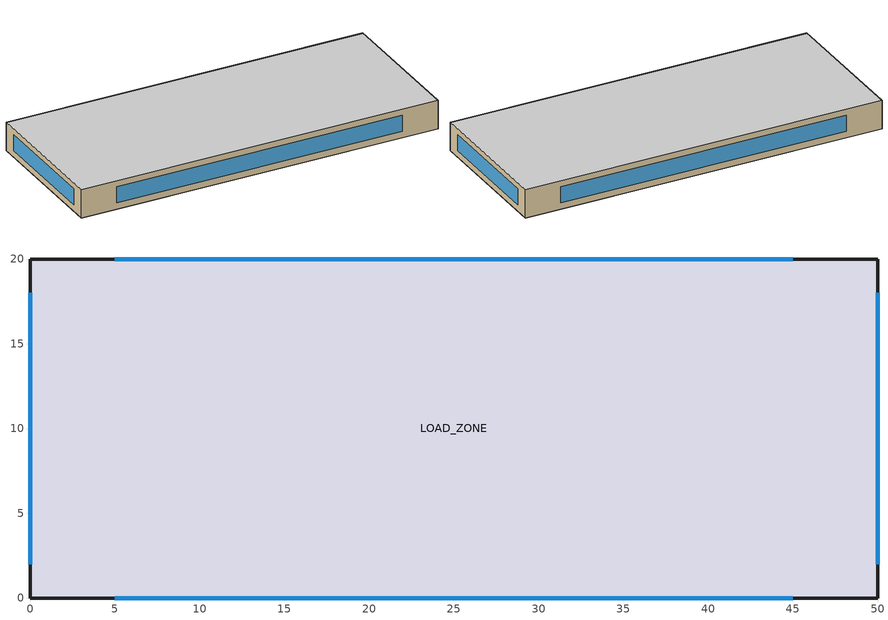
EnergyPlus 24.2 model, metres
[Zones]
LOAD_ZONE
 floor adiabatic (Adiabatic Floor Construction): 0,0 50,0 50,20 0,20 z0
 wall outside (Exterior Wall Construction): 50,0 0,0 0,20 50,20 50,0 z0:4
 window (Window Construction): 45,0 5,0 / 5,20 45,20 / 50,18 50,2 / 0,2 0,18 z0.9:3.15
 ceiling adiabatic (Adiabatic Roof Construction): 0,20 50,20 50,0 0,0 z4
[Building]
T3_Building_Load_Generator: 0, City, 0.04, 0.4, FullExterior, 25, 6
[Site:Location]
Hong Kong Meteonorm8: 22.3193, 114.1694, 8, 8
[Site:GroundTemperature:BuildingSurface]
22, 22.5, 23.5, 24.5, 25.5, 26.5, 27, 27, 26.5, 25.5, 24, 22.5
[Material]
Concrete 200mm: MediumRough, 0.2, 1.4, 2200, 900, 0.9, 0.65, 0.65
Wall Insulation 80mm: MediumRough, 0.08, 0.04, 32, 1400, 0.9, 0.5, 0.5
Gypsum Board 13mm: Smooth, 0.013, 0.16, 800, 1090, 0.9, 0.5, 0.5
[Material:NoMass]
Adiabatic Layer: Rough, 0.5, 0.9, 0.7, 0.7
[WindowMaterial:SimpleGlazingSystem]
Double LowE Simple Window: 2.7, 0.35, 0.6
[Construction]
Exterior Wall Construction: Concrete 200mm, Wall Insulation 80mm, Gypsum Board 13mm
Adiabatic Floor Construction; Adiabatic Roof Construction: Adiabatic Layer
Window Construction: Double LowE Simple Window
[Zone]
LOAD_ZONE: 0, 0, 0, 0, 1, 47, 4, autocalculate, autocalculate
[People]
LOAD_ZONE People: LOAD_ZONE, Office Occupancy Schedule, People/Area, , 0.065, , 0.3, autocalculate, Activity Level Schedule
[Lights]
LOAD_ZONE Lights: LOAD_ZONE, Lighting Schedule, Watts/Area, , 10, , 0, 0.7, 0.2, 0.1
[ElectricEquipment]
LOAD_ZONE Equipment: LOAD_ZONE, Equipment Schedule, Watts/Area, , 14, , 0, 0.5, 0.3, 0.2
[ZoneInfiltration:DesignFlowRate]
LOAD_ZONE Infiltration: LOAD_ZONE, Always On, AirChanges/Hour, , , , 0.2
[DesignSpecification:OutdoorAir]
LOAD_ZONE Outdoor Air Specification: Sum, 0.0095, 0.00035, 0, 0, Office Occupancy Schedule
[ZoneControl:Thermostat]
LOAD_ZONE Thermostat: LOAD_ZONE, Thermostat Control Type, ThermostatSetpoint:DualSetpoint, LOAD_ZONE Dual Setpoint
[ThermostatSetpoint:DualSetpoint]
LOAD_ZONE Dual Setpoint: Heating Setpoint Schedule, Cooling Setpoint Schedule
[Zone equipment]
LOAD_ZONE: LOAD_ZONE Ideal Loads
[ZoneHVAC:IdealLoadsAirSystem]
LOAD_ZONE Ideal Loads: Always On, LOAD_ZONE Supply Air Node, , , 50, 13, 0.0156, 0.0077, NoLimit, , , NoLimit, , , Always On, Always On, ConstantSensibleHeatRatio, 0.66, None, LOAD_ZONE Outdoor Air Specification, LOAD_ZONE Outdoor Air Node, None, NoEconomizer, None, 0.7, 0.65
[Schedule:Constant]
Always On: Fraction, 1
Thermostat Control Type: Control Type, 4
Activity Level Schedule: Any Number, 120
Heating Setpoint Schedule: Temperature, 18
[Schedule:Compact]
Office Occupancy Schedule: Fraction, Through: 12/31, For: Weekdays, Until: 06:00, 0.05, Until: 08:00, 0.2, Until: 12:00, 0.95, Until: 13:00, 0.7, Until: 18:00, 0.95, Until: 20:00, 0.3, Until: 24:00, 0.05, For: Saturday, Until: 08:00, 0.05, Until: 18:00, 0.45, Until: 24:00, 0.05, For: Sunday Holidays, Until: 24:00, 0.05
Lighting Schedule: Fraction, Through: 12/31, For: Weekdays, Until: 06:00, 0.05, Until: 08:00, 0.3, Until: 18:00, 0.9, Until: 20:00, 0.4, Until: 24:00, 0.1, For: Saturday, Until: 08:00, 0.05, Until: 18:00, 0.5, Until: 24:00, 0.1, For: Sunday Holidays, Until: 24:00, 0.05
Equipment Schedule: Fraction, Through: 12/31, For: Weekdays, Until: 06:00, 0.25, Until: 08:00, 0.45, Until: 18:00, 0.9, Until: 20:00, 0.55, Until: 24:00, 0.3, For: Saturday, Until: 08:00, 0.25, Until: 18:00, 0.6, Until: 24:00, 0.3, For: Sunday Holidays, Until: 24:00, 0.25
Cooling Setpoint Schedule: Temperature, Through: 12/31, For: Weekdays, Until: 06:00, 26.5, Until: 20:00, 24, Until: 24:00, 26.5, For: Saturday, Until: 08:00, 26.5, Until: 18:00, 24.5, Until: 24:00, 26.5, For: Sunday Holidays, Until: 24:00, 26.5
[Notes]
Building-side load generator for ACWS LLM-guided transfer RL study
Purpose: Generate weather-consistent hourly cooling loads from a Meteonorm EPW file.
- This is an equivalent whole-building load model using ZoneHVAC:IdealLoadsAirSystem.
- It is not intended to simulate plant energy use. Use its cooling-load output to replace T3_acws_load_profile.csv.
- The zone multiplier represents an equivalent conditioned floor area, not a detailed architectural model.
